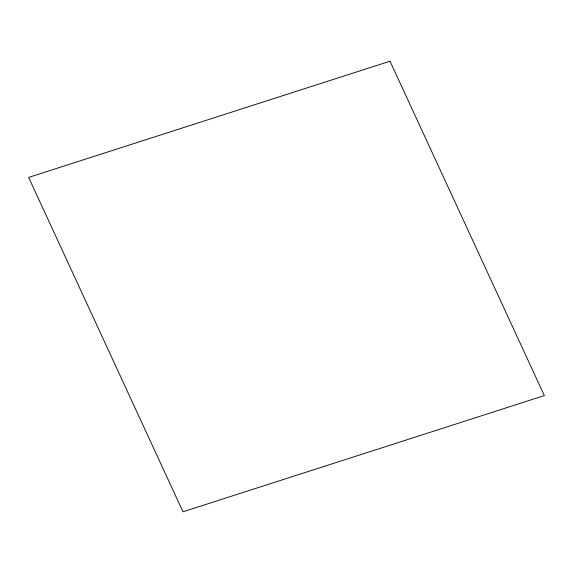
<?xml version="1.0" encoding="UTF-8"?>
<svg xmlns="http://www.w3.org/2000/svg" width="573" height="573" viewBox="0 0 573 573"><rect width="100%" height="100%" fill="white"/><g stroke="black" fill="none" stroke-linecap="round" stroke-linejoin="round"><path stroke-width="0.86" d="M390.02 61.204L28.65 177.415L182.98 511.796L544.35 395.585L390.02 61.204"/></g></svg>
